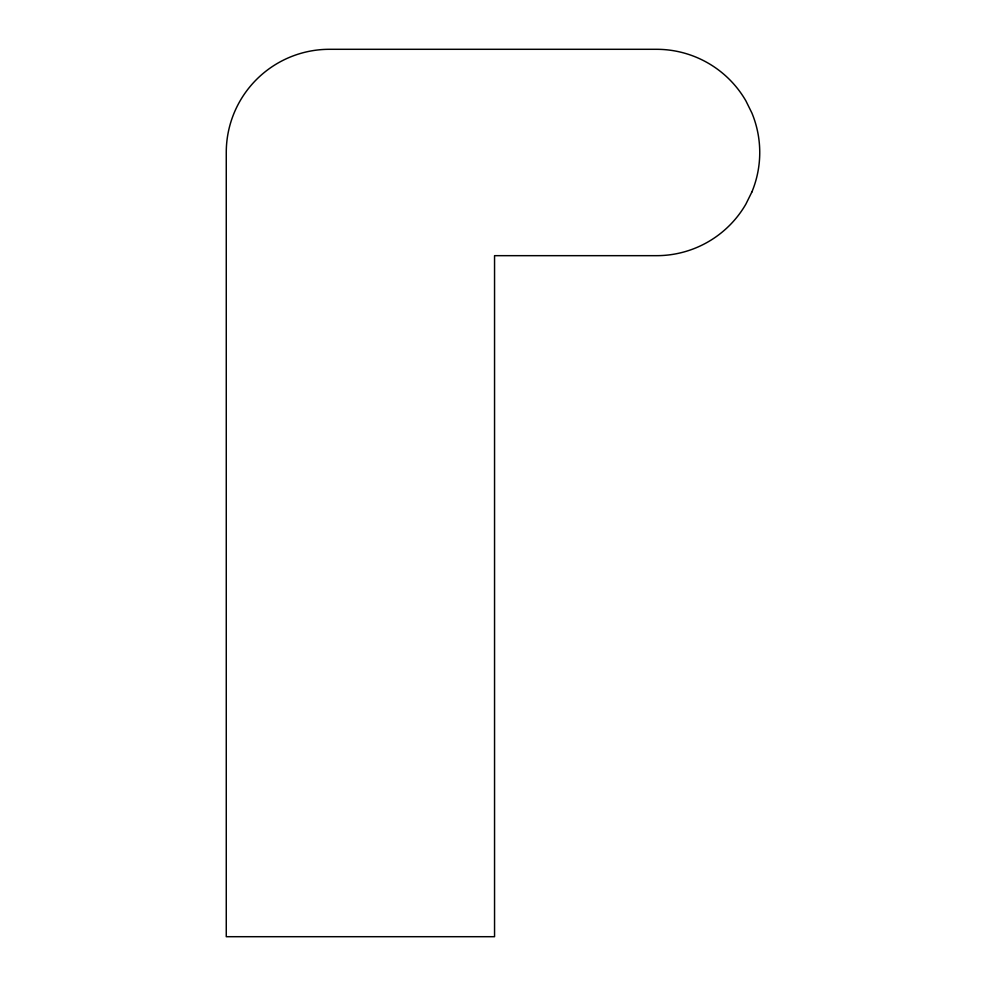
<?xml version="1.0" encoding="UTF-8"?>
<svg xmlns="http://www.w3.org/2000/svg" width="986" height="986" viewBox="0 0 986 986"><rect width="100%" height="100%" fill="white"/><g stroke="black" fill="none" stroke-linecap="round" stroke-linejoin="round"><path stroke-width="1.48" d="M751.887 191.974L745.909 204.077A103.185 103.185 0 0 1 656.553 255.67L494.553 255.67L494.553 936.7L226.262 936.7L226.262 152.485A103.185 103.185 0 0 1 329.447 49.3L656.553 49.3A103.185 103.185 0 0 1 745.909 100.892L751.887 112.996A103.185 103.185 0 0 1 751.887 191.974"/></g></svg>
